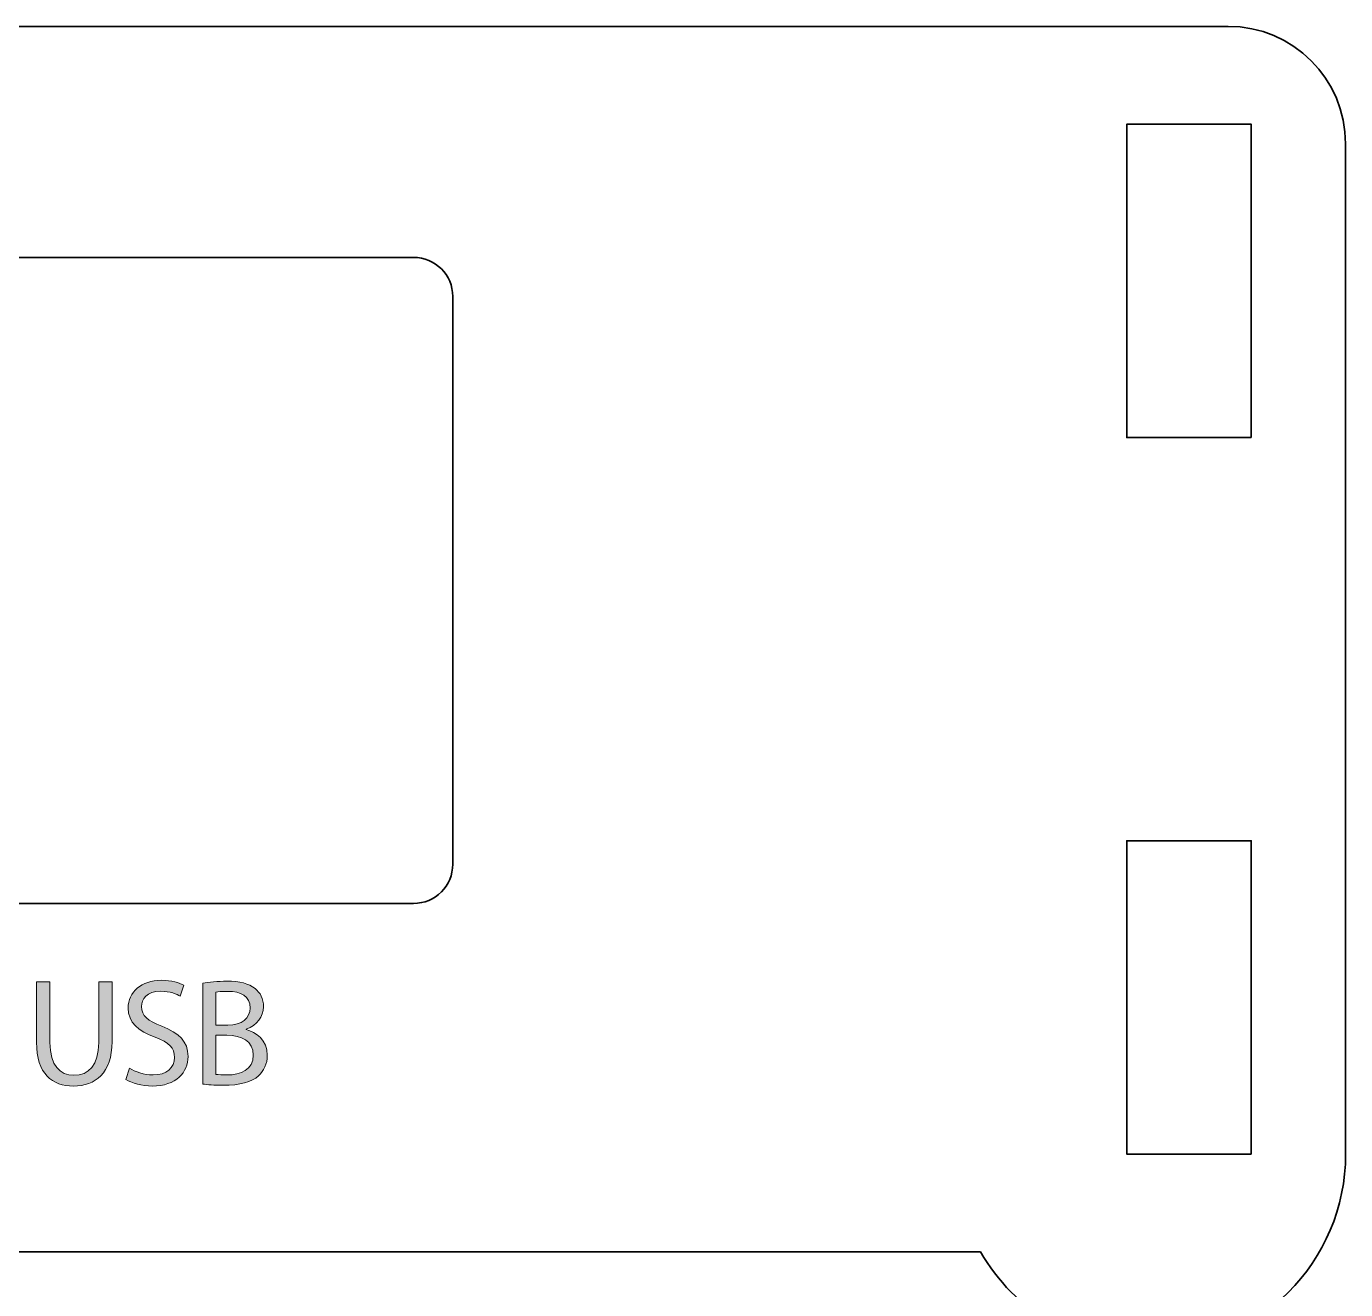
# Model space of a CAD drawing. Header units: inches. Extents: x 51 to 229, y 44 to 173.
# Drawn here: x 184.59 to 218.28, y 140.5 to 172.77 of the extents above; entities that cross this region are included whole.
import ezdxf

# ---------------------------------------------------------------- set-up
doc = ezdxf.new("R2010")
doc.units = ezdxf.units.IN
doc.header["$MEASUREMENT"] = 0
doc.layers.add('Artwork', color=7, linetype='Continuous')

# ---------------------------------------------------------------- blocks, each defined once
blk = doc.blocks.new('block 6')
at = {"layer": 'Artwork', "true_color": 0xed1c24}
h = blk.add_hatch(color=240, dxfattribs=at)
h.dxf.hatch_style = 2
edge = h.paths.add_edge_path()
edge.add_spline(control_points=[(185.193, 148.362), (185.193, 148.362), (185.193, 146.813), (185.193, 146.813), (185.193, 146.227), (185.453, 145.979), (185.802, 145.979), (186.191, 145.979), (186.439, 146.235), (186.439, 146.813), (186.439, 146.813), (186.439, 148.362), (186.439, 148.362), (186.439, 148.362), (186.78, 148.362), (186.78, 148.362), (186.78, 148.362), (186.78, 146.837), (186.78, 146.837), (186.78, 146.033), (186.357, 145.703), (185.791, 145.703), (185.255, 145.703), (184.851, 146.01), (184.851, 146.821), (184.851, 146.821), (184.851, 148.362), (184.851, 148.362), (184.851, 148.362), (185.193, 148.362), (185.193, 148.362)], knot_values=[0, 0, 0, 0, 1, 1, 1, 2, 2, 2, 3, 3, 3, 4, 4, 4, 5, 5, 5, 6, 6, 6, 7, 7, 7, 8, 8, 8, 9, 9, 9, 10, 10, 10, 10], degree=3, periodic=1)
h = blk.add_hatch(color=240, dxfattribs=at)
h.dxf.hatch_style = 2
edge = h.paths.add_edge_path()
edge.add_spline(control_points=[(187.222, 146.157), (187.373, 146.064), (187.594, 145.987), (187.827, 145.987), (188.172, 145.987), (188.374, 146.169), (188.374, 146.433), (188.374, 146.678), (188.235, 146.818), (187.881, 146.953), (187.455, 147.105), (187.191, 147.326), (187.191, 147.695), (187.191, 148.102), (187.528, 148.405), (188.037, 148.405), (188.304, 148.405), (188.498, 148.342), (188.615, 148.277), (188.615, 148.277), (188.522, 148.001), (188.522, 148.001), (188.436, 148.047), (188.262, 148.125), (188.025, 148.125), (187.668, 148.125), (187.532, 147.912), (187.532, 147.733), (187.532, 147.489), (187.691, 147.368), (188.052, 147.229), (188.495, 147.058), (188.72, 146.844), (188.72, 146.46), (188.72, 146.057), (188.421, 145.703), (187.804, 145.703), (187.552, 145.703), (187.276, 145.781), (187.136, 145.874), (187.136, 145.874), (187.222, 146.157), (187.222, 146.157)], knot_values=[0, 0, 0, 0, 1, 1, 1, 2, 2, 2, 3, 3, 3, 4, 4, 4, 5, 5, 5, 6, 6, 6, 7, 7, 7, 8, 8, 8, 9, 9, 9, 10, 10, 10, 11, 11, 11, 12, 12, 12, 13, 13, 13, 14, 14, 14, 14], degree=3, periodic=1)
h = blk.add_hatch(color=240, dxfattribs=at)
h.dxf.hatch_style = 2
edge = h.paths.add_edge_path()
edge.add_spline(control_points=[(189.096, 148.327), (189.243, 148.358), (189.476, 148.382), (189.713, 148.382), (190.051, 148.382), (190.268, 148.323), (190.431, 148.191), (190.567, 148.09), (190.648, 147.935), (190.648, 147.729), (190.648, 147.477), (190.481, 147.256), (190.206, 147.155), (190.206, 147.155), (190.206, 147.147), (190.206, 147.147), (190.454, 147.085), (190.745, 146.88), (190.745, 146.491), (190.745, 146.266), (190.656, 146.095), (190.524, 145.967), (190.342, 145.801), (190.047, 145.723), (189.62, 145.723), (189.387, 145.723), (189.208, 145.739), (189.096, 145.754), (189.096, 145.754), (189.096, 148.327), (189.096, 148.327)], knot_values=[0, 0, 0, 0, 1, 1, 1, 2, 2, 2, 3, 3, 3, 4, 4, 4, 5, 5, 5, 6, 6, 6, 7, 7, 7, 8, 8, 8, 9, 9, 9, 10, 10, 10, 10], degree=3, periodic=1)
edge = h.paths.add_edge_path()
edge.add_spline(control_points=[(189.433, 146.002), (189.5, 145.991), (189.596, 145.987), (189.717, 145.987), (190.066, 145.987), (190.388, 146.115), (190.388, 146.495), (190.388, 146.852), (190.082, 147), (189.713, 147), (189.713, 147), (189.433, 147), (189.433, 147), (189.433, 147), (189.433, 146.002), (189.433, 146.002)], knot_values=[0, 0, 0, 0, 1, 1, 1, 2, 2, 2, 3, 3, 3, 4, 4, 4, 5, 5, 5, 5], degree=3, periodic=1)
edge = h.paths.add_edge_path()
edge.add_spline(control_points=[(189.433, 147.256), (189.433, 147.256), (189.74, 147.256), (189.74, 147.256), (190.097, 147.256), (190.307, 147.442), (190.307, 147.695), (190.307, 148.001), (190.074, 148.121), (189.732, 148.121), (189.577, 148.121), (189.488, 148.11), (189.433, 148.098), (189.433, 148.098), (189.433, 147.256), (189.433, 147.256)], knot_values=[0, 0, 0, 0, 1, 1, 1, 2, 2, 2, 3, 3, 3, 4, 4, 4, 5, 5, 5, 5], degree=3, periodic=1)
at = {"layer": 'Artwork', "lineweight": 0}
for points, knots in [([(185.193, 148.362), (185.193, 148.362), (185.193, 146.813), (185.193, 146.813), (185.193, 146.227), (185.453, 145.979), (185.802, 145.979), (186.191, 145.979), (186.439, 146.235), (186.439, 146.813), (186.439, 146.813), (186.439, 148.362), (186.439, 148.362), (186.439, 148.362), (186.78, 148.362), (186.78, 148.362), (186.78, 148.362), (186.78, 146.837), (186.78, 146.837), (186.78, 146.033), (186.357, 145.703), (185.791, 145.703), (185.255, 145.703), (184.851, 146.01), (184.851, 146.821), (184.851, 146.821), (184.851, 148.362), (184.851, 148.362), (184.851, 148.362), (185.193, 148.362), (185.193, 148.362)], [0, 0, 0, 0, 1, 1, 1, 2, 2, 2, 3, 3, 3, 4, 4, 4, 5, 5, 5, 6, 6, 6, 7, 7, 7, 8, 8, 8, 9, 9, 9, 10, 10, 10, 10]), ([(187.222, 146.157), (187.373, 146.064), (187.594, 145.987), (187.827, 145.987), (188.172, 145.987), (188.374, 146.169), (188.374, 146.433), (188.374, 146.678), (188.235, 146.818), (187.881, 146.953), (187.455, 147.105), (187.191, 147.326), (187.191, 147.695), (187.191, 148.102), (187.528, 148.405), (188.037, 148.405), (188.304, 148.405), (188.498, 148.342), (188.615, 148.277), (188.615, 148.277), (188.522, 148.001), (188.522, 148.001), (188.436, 148.047), (188.262, 148.125), (188.025, 148.125), (187.668, 148.125), (187.532, 147.912), (187.532, 147.733), (187.532, 147.489), (187.691, 147.368), (188.052, 147.229), (188.495, 147.058), (188.72, 146.844), (188.72, 146.46), (188.72, 146.057), (188.421, 145.703), (187.804, 145.703), (187.552, 145.703), (187.276, 145.781), (187.136, 145.874), (187.136, 145.874), (187.222, 146.157), (187.222, 146.157)], [0, 0, 0, 0, 1, 1, 1, 2, 2, 2, 3, 3, 3, 4, 4, 4, 5, 5, 5, 6, 6, 6, 7, 7, 7, 8, 8, 8, 9, 9, 9, 10, 10, 10, 11, 11, 11, 12, 12, 12, 13, 13, 13, 14, 14, 14, 14]), ([(189.096, 148.327), (189.243, 148.358), (189.476, 148.382), (189.713, 148.382), (190.051, 148.382), (190.268, 148.323), (190.431, 148.191), (190.567, 148.09), (190.648, 147.935), (190.648, 147.729), (190.648, 147.477), (190.481, 147.256), (190.206, 147.155), (190.206, 147.155), (190.206, 147.147), (190.206, 147.147), (190.454, 147.085), (190.745, 146.88), (190.745, 146.491), (190.745, 146.266), (190.656, 146.095), (190.524, 145.967), (190.342, 145.801), (190.047, 145.723), (189.62, 145.723), (189.387, 145.723), (189.208, 145.739), (189.096, 145.754), (189.096, 145.754), (189.096, 148.327), (189.096, 148.327)], [0, 0, 0, 0, 1, 1, 1, 2, 2, 2, 3, 3, 3, 4, 4, 4, 5, 5, 5, 6, 6, 6, 7, 7, 7, 8, 8, 8, 9, 9, 9, 10, 10, 10, 10]), ([(189.433, 147.256), (189.433, 147.256), (189.74, 147.256), (189.74, 147.256), (190.097, 147.256), (190.307, 147.442), (190.307, 147.695), (190.307, 148.001), (190.074, 148.121), (189.732, 148.121), (189.577, 148.121), (189.488, 148.11), (189.433, 148.098), (189.433, 148.098), (189.433, 147.256), (189.433, 147.256)], [0, 0, 0, 0, 1, 1, 1, 2, 2, 2, 3, 3, 3, 4, 4, 4, 5, 5, 5, 5]), ([(189.433, 146.002), (189.5, 145.991), (189.596, 145.987), (189.717, 145.987), (190.066, 145.987), (190.388, 146.115), (190.388, 146.495), (190.388, 146.852), (190.082, 147), (189.713, 147), (189.713, 147), (189.433, 147), (189.433, 147), (189.433, 147), (189.433, 146.002), (189.433, 146.002)], [0, 0, 0, 0, 1, 1, 1, 2, 2, 2, 3, 3, 3, 4, 4, 4, 5, 5, 5, 5])]:
    blk.add_open_spline(points, degree=3, knots=knots, dxfattribs=at)

msp = doc.modelspace()

# ---------------------------------------------------------------- linework, layer by layer
at = {"layer": 'Artwork', "color": 179, "lineweight": 35, "true_color": 0x231f20}
for points in [[(215.872, 162.267), (215.872, 170.267), (212.692, 170.267), (212.692, 162.267), (215.872, 162.267)], [(215.872, 143.967), (215.872, 151.968), (212.692, 151.968), (212.692, 143.967), (215.872, 143.967)]]:
    msp.add_lwpolyline(points, dxfattribs=at)
for points, knots in [([(150.882, 169.767), (150.882, 171.424), (152.225, 172.767), (153.882, 172.767), (153.882, 172.767), (215.282, 172.767), (215.282, 172.767), (216.939, 172.767), (218.282, 171.424), (218.282, 169.767), (218.282, 169.767), (218.282, 143.967), (218.282, 143.967), (218.282, 141.206), (216.044, 138.968), (213.282, 138.968), (211.432, 138.968), (209.821, 139.974), (208.956, 141.467), (208.956, 141.467), (160.208, 141.467), (160.208, 141.467), (159.343, 139.974), (157.732, 138.968), (155.882, 138.968), (153.12, 138.968), (150.882, 141.206), (150.882, 143.967), (150.882, 143.967), (150.882, 169.767), (150.882, 169.767)], [0, 0, 0, 0, 1, 1, 1, 2, 2, 2, 3, 3, 3, 4, 4, 4, 5, 5, 5, 6, 6, 6, 7, 7, 7, 8, 8, 8, 9, 9, 9, 10, 10, 10, 10]), ([(179.982, 165.867), (179.982, 166.419), (180.43, 166.867), (180.983, 166.867), (180.983, 166.867), (194.482, 166.867), (194.482, 166.867), (195.035, 166.867), (195.482, 166.419), (195.482, 165.867), (195.482, 165.867), (195.482, 151.367), (195.482, 151.367), (195.482, 150.815), (195.035, 150.367), (194.482, 150.367), (194.482, 150.367), (180.983, 150.367), (180.983, 150.367), (180.43, 150.367), (179.982, 150.815), (179.982, 151.367), (179.982, 151.367), (179.982, 165.867), (179.982, 165.867)], [0, 0, 0, 0, 1, 1, 1, 2, 2, 2, 3, 3, 3, 4, 4, 4, 5, 5, 5, 6, 6, 6, 7, 7, 7, 8, 8, 8, 8])]:
    msp.add_open_spline(points, degree=3, knots=knots, dxfattribs=at)

# ---------------------------------------------------------------- block references
at = {"layer": 'Artwork'}
msp.add_blockref('block 6', (0, 0), dxfattribs=at)

doc.saveas('drawing.dxf')
